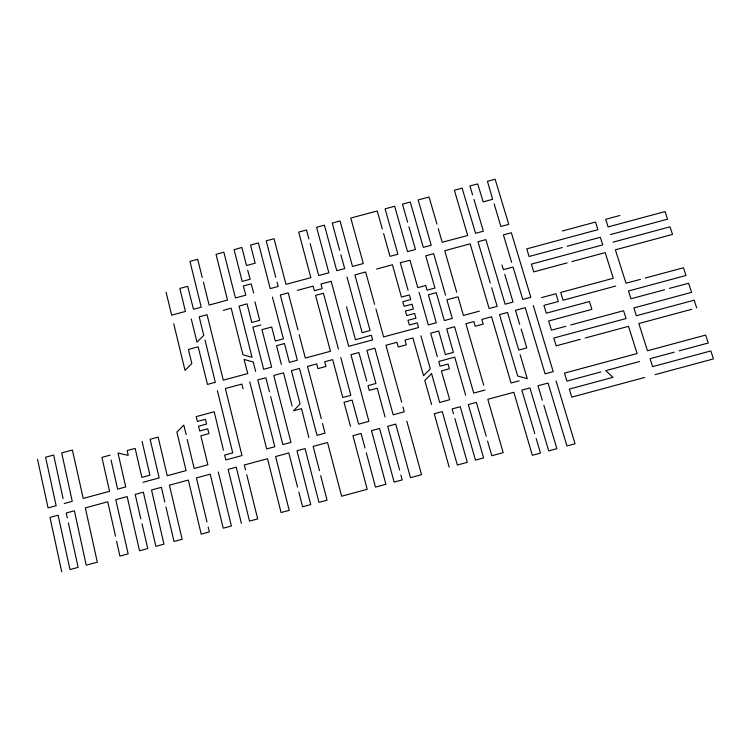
<?xml version="1.0" encoding="UTF-8"?>
<svg xmlns="http://www.w3.org/2000/svg" width="751" height="751" viewBox="0 0 751 751"><rect width="100%" height="100%" fill="white"/><g stroke="black" fill="none" stroke-linecap="round" stroke-linejoin="round"><path stroke-width="1.13" d="M64.229 503.545L72.237 501.339L61.695 452.881L72.387 450.074L83.22 498.42L109.571 491.314L101.92 457.359L110.106 455.153M143 482.302L159.156 477.899L150.125 439.279L158.161 437.11L167.238 475.721L186.07 470.605L176.879 432.06L183.779 425.122L186.201 434.641M223.291 310.332L231.186 308.21L242.93 354.754L252.045 357.298L239.09 306.079L247.041 303.864L251.782 322.47L259.696 320.339L254.955 301.808M297.321 290.393L313.111 286.14L314.369 290.721L322.198 288.619L321.006 284.019L331.153 281.287L348.708 346.361L372.637 339.912L371.351 335.237L355.467 339.743L346.549 306.849M376.608 269.046L392.454 264.774L401.438 297.067L409.37 294.927L410.759 299.565L402.752 301.724L404.122 306.333L412.064 304.193L413.36 309.055L405.418 310.97L406.704 315.608L414.655 313.458L415.932 318.18L407.971 320.32L409.351 324.995L417.256 322.864L418.57 327.53L383.592 336.917L375.951 308.943M562.377 230.989L595.524 222.061L597.927 229.665L526.761 248.872L529.07 256.495L562.377 247.52M619.913 215.49L605.672 219.32L608.094 226.924L665.057 211.585L667.555 219.179L610.516 234.547M260.813 324.986L252.89 327.117L263.639 369.285L271.618 367.136L261.968 329.633L271.712 327.014L275.326 341.038L283.418 338.851L272.435 297.096M567.108 246.244L600.34 237.288L602.743 244.901L531.389 264.127L533.745 271.89L567.136 262.897M612.947 242.188L670.023 226.811L672.52 234.425L615.379 249.82L626.005 283.221L640.406 279.381M571.868 261.583L605.184 252.599L613.304 278.274L560.706 292.449L563.09 300.222L615.754 286.028M479.363 311.149L463.423 315.448L458.016 296.795L446.873 299.799L452.318 318.433L444.339 320.583L436.275 292.693L428.408 294.805L436.293 322.752L428.323 324.901L419.086 292.346M541.555 297.612L555.928 293.735L558.312 301.508L543.912 305.385L546.277 313.186L589.46 301.545L591.882 309.346L548.652 321.006L551.431 330.168L565.888 326.272M570.685 324.976L623.565 310.717L626.043 318.555L553.816 338.025L556.191 345.835L580.298 339.339M585.179 338.025L628.512 326.338L637.12 353.561L564.47 373.116L566.902 381.123L600.884 371.952M691.868 309.252L638.838 323.55L647.493 350.764L705.63 335.087L708.231 343L679.129 350.848M639.636 361.503L605.719 370.656L613.032 377.302L569.324 389.093L571.755 397.129L644.677 377.453M674.257 352.163L650.056 358.696L652.553 366.666L710.831 350.942L713.45 358.903L655.097 374.646M645.175 278.058L683.476 267.769L686.01 275.486L628.474 290.994L630.953 298.776L664.579 289.755M669.376 288.384L688.611 283.268L691.587 292.346L633.872 307.948L636.35 315.739L694.131 300.203L696.712 307.948M485.043 390.041L473.721 393.064L454.59 326.76L446.714 328.882L453.379 352.397L445.362 354.556L438.734 331.031L430.68 333.2L437.354 356.753M519.129 380.851L511.046 382.991L491.548 316.762L481.795 319.428L483.231 324.075L475.167 326.253L473.881 321.559L465.892 323.709L483.71 385.188M501.959 264.981L503.423 269.628L513.046 267.027L522.78 299.442L530.826 297.274L511.356 232.754L503.395 234.894L511.647 262.371M533.323 305.535L553.196 371.661L545.095 373.848L525.268 307.703L515.496 310.304L519.692 324.348M556.059 380.888L575.041 443.775L566.949 445.963L548.052 383.048L537.988 385.761L542.297 400.199M543.837 405.202L556.895 448.676L548.728 450.872L529.943 387.929L521.823 390.126L534.796 433.552M521.156 329.013L526.798 347.901L518.763 350.069L507.516 312.491L499.528 314.603L517.692 376.016L527.268 378.654L520.171 354.791M504.728 274.246L513.036 302.071L505.132 304.202L485.859 239.616L477.974 241.738L490.29 283.118M494.139 203.812L500.87 226.492L508.746 224.371L495.116 179.207L487.446 181.31L492.656 199.278L483.193 201.897L477.711 183.929L469.919 185.995L472.595 194.978M491.652 287.736L497.162 306.352L489.117 308.52L470.154 243.84L444.733 250.693L456.674 292.167M536.176 438.5L540.495 453.097L532.337 455.303L513.825 392.285L487.803 399.297L503.189 452.646L491.839 455.716L487.549 441.072M473.994 199.447L483.362 231.205L475.552 233.308L462.118 188.163L454.374 190.247L467.695 235.495L442.217 242.282L438.246 228.604M436.941 224.08L429.056 197.025L418.119 199.935L431.243 245.239L423.292 247.379L410.299 202.038L402.48 204.141L407.624 222.174M486.226 436.209L476.406 402.376L468.324 404.554L483.616 457.932L475.458 460.128L460.279 406.723L452.121 408.929L453.501 413.801M408.929 226.755L415.481 249.482L407.54 251.623L394.66 206.253L385.094 208.825L397.899 254.223L390.013 256.344L383.63 233.57M445.54 295.171L433.674 253.669L425.714 255.819L434.942 288.037L427.009 290.177L425.751 285.511L417.8 287.652L409.99 260.268L400.274 262.662L408.065 290.28M465.658 395.27L454.74 357.147L438.837 361.438L440.039 366.197L448.065 364.038L449.417 368.769L441.381 370.928L449.689 399.682L439.729 402.498L431.572 373.576L424.784 380.513L431.572 404.47M420.907 335.838L430.285 368.825L423.536 375.744L412.909 337.95L405.005 340.119L406.319 344.812L398.255 346.981L396.913 342.306L385.901 345.272L401.672 402.179M454.899 418.589L467.31 462.334L457.331 465.029L442.264 411.586L434.256 413.745L449.182 467.225M382.306 228.989L377.246 210.975L350.773 218.062L363.315 263.535L352.51 266.445L340.053 220.954L332.242 223.085L339.649 250.28M374.608 304.333L365.643 271.993L354.904 274.885L370.065 330.534L362.179 332.693L347.009 277.016M340.888 254.824L344.718 268.614L336.748 270.689L324.404 225.159L316.584 227.271L328.863 272.81L318.734 275.542L310.163 243.559M366.704 380.888L358.903 352.548L350.942 354.66L368.919 421.33L358.621 424.146L352.106 400.105L344.024 402.283L350.473 426.343M406.826 421.142L421.555 474.679L410.45 477.674L395.758 424.108L387.685 426.286L399.607 470.032M385.085 417.002L377.237 388.229L369.201 390.398L367.99 385.629L375.941 383.479L366.92 350.351L374.88 348.239L393.149 414.796L404.254 411.83L402.987 406.958M400.884 475.007L402.217 479.898L394.134 482.076L379.593 428.455L371.51 430.633L385.911 484.301L375.491 487.108L366.319 452.862M365.024 448.018L361.053 433.487L352.923 435.683L367.211 489.305L341.611 496.214L327.53 442.499L313.158 446.376L319.475 470.699M247.67 270.172L250.149 279.259L242.179 281.4L234.096 249.726L241.831 247.426L246.525 265.544L255.209 263.207L250.562 245.042L258.391 242.93L270.229 288.6L278.189 286.46L277.044 282.085M253.688 293.059L251.181 283.869L243.305 285.981L245.802 295.181L235.439 297.931L223.854 252.195L216.044 254.364L227.525 300.1L209.116 305.056L203.408 282.094M338.448 349.121L323.446 293.284L315.57 295.368L330.468 351.28L305.319 358.058L299.17 334.608M308.914 239.043L306.492 230.022L298.701 232.078L310.848 277.663L286 284.357L274.04 238.724L266.211 240.827L275.711 277.26M340.747 357.438L350.83 395.345L342.794 397.514L332.655 359.626L324.704 361.766L325.943 366.469L317.992 368.619L316.706 363.916L307.506 366.404L321.297 418.72M297.959 329.952L288.224 292.843L280.33 294.974L297.34 360.208L289.36 362.358L284.488 343.554L276.528 345.704L281.381 364.507M320.686 475.655L327.06 500.185L318.968 502.363L305.075 448.591L296.992 450.769L310.736 504.588L302.578 506.794L298.87 491.989M292.111 406.084L283.531 372.825L273.749 375.462L290.975 442.386L282.817 444.545L270.66 396.547M245.549 469.891L244.291 464.982L267.516 458.72L281.071 512.548L289.21 510.398L275.608 456.533L288.825 452.975L297.556 487.117M322.555 423.508L325.014 433.167L317.016 435.364L299.489 368.459L291.435 370.628L300.071 403.935L293.481 410.806L301.517 408.647L308.868 437.561M269.449 391.806L265.892 377.837L257.771 379.771L274.828 446.779L266.661 448.901L249.783 381.959M255.659 371.435L253.265 362.01L244.084 359.438L247.746 373.566L223.3 380.156L207.069 314.697L199.175 316.828L203.756 335.406L196.969 342.184L191.28 318.959M243.042 388.821L241.86 384.09L225.366 388.502L241.991 455.557L225.844 459.95L224.643 455.059L232.716 452.881L217.386 390.689M202.216 277.476L197.701 259.302L189.975 261.386L201.23 307.187L193.476 309.271L187.684 286.319L179.827 288.44L185.45 311.43L171.65 315.148L166.074 292.139M246.75 474.745L257.696 518.903L249.529 521.11L236.246 467.197L228.144 469.337L241.371 523.306M205.042 340.015L215.321 382.306L207.473 384.428L198.18 346.821L188.407 349.45L191.834 363.531L185.009 370.365L173.716 323.69M218.316 471.994L231.383 526L223.225 528.206L210.224 474.172L196.415 477.899L206.994 522.011M223.46 450.234L214.185 411.773L196.171 416.627L197.372 421.414L205.408 419.293L206.563 424.062L198.536 426.221L199.691 430.999L207.727 428.83L208.966 433.599L200.855 435.787L207.867 464.766L194.162 468.493L187.206 439.466M208.196 527.014L209.369 531.905L201.212 534.149L188.323 480.077L169.426 485.174L182.146 539.293L174.025 541.48L165.943 506.925M164.798 502.034L161.399 487.343L151.533 489.999L163.953 544.165L155.861 546.343L143.366 492.205L135.199 494.411L140.812 518.903M142.089 441.438L149.937 475.205L141.864 477.383L135.161 448.403L127.191 450.544L128.205 455.378L118.001 453.022L125.736 486.911L117.625 489.145L111.054 459.997M142.033 523.86L147.778 548.568L139.526 550.755L127.172 496.571L115.748 499.659L128.158 553.862L119.925 556.087L116.574 541.18M115.523 536.233L107.778 501.79L85.314 507.864L97.311 562.189L86.224 565.174L74.396 510.811L66.219 513.017L67.299 517.974M68.369 522.865L78.132 567.362L69.965 569.568L58.118 515.195L49.979 517.392L61.723 571.793M63.084 498.626L53.668 455.04L45.576 457.228L56.147 505.723L48.055 507.864L37.55 459.387"/></g></svg>
